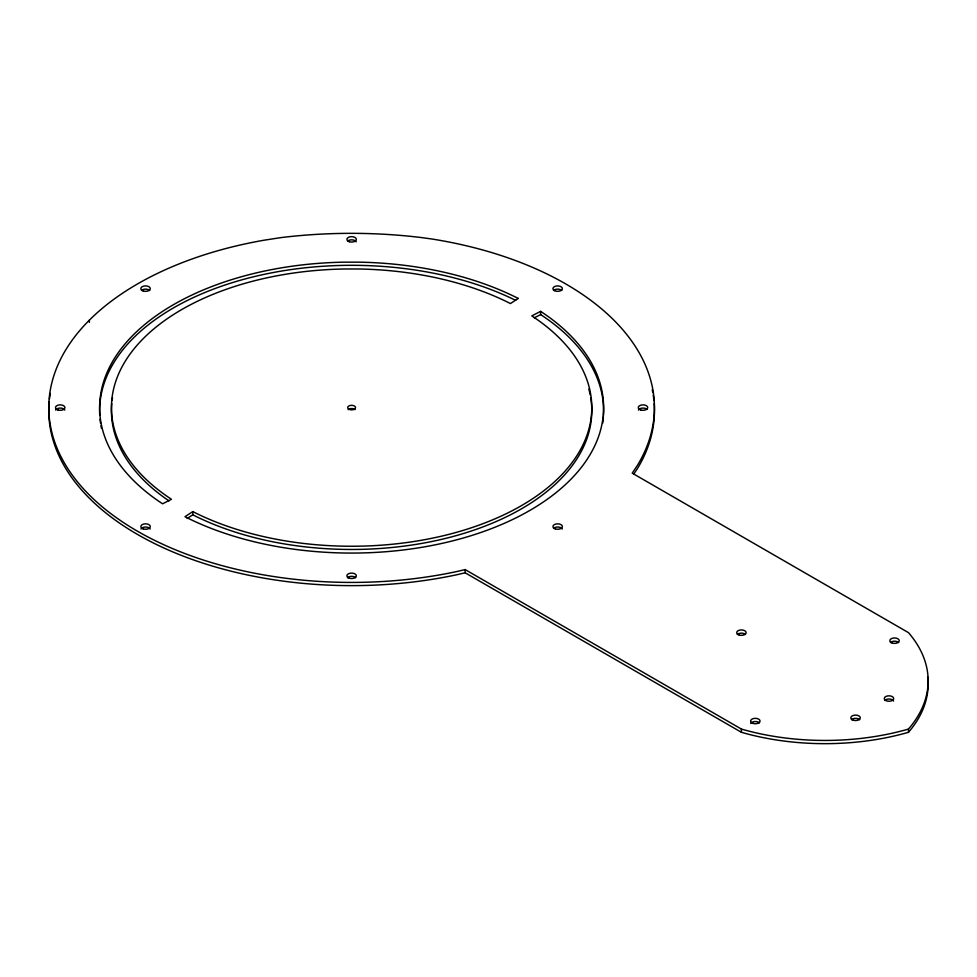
<?xml version="1.0" encoding="UTF-8"?>
<svg xmlns="http://www.w3.org/2000/svg" width="977" height="977" viewBox="0 0 977 977"><rect width="100%" height="100%" fill="white"/><g stroke="black" fill="none" stroke-linecap="round" stroke-linejoin="round"><path stroke-width="1.47" d="M633.768 474.065L637.602 468.301A302.833 174.834 0 0 0 654.175 403.477M192.787 511.594L184.971 516.711A251.993 145.488 0 0 0 529.803 510.458A251.993 145.488 0 0 0 540.635 311.37L531.769 315.889A240.171 138.661 0 0 1 521.449 505.634A240.171 138.661 0 0 1 192.787 511.594L192.787 514.818L187.205 518.469M534.309 317.806L540.635 314.582L540.635 311.37M908.463 729.074A187.022 107.983 0 0 1 741.409 729.074L465.15 569.579L457.175 571.46A302.833 174.834 0 0 1 64.604 463.354A302.833 174.834 0 0 1 264.083 240.208L280.741 237.631A339.459 195.986 0 0 1 422.491 237.692L433.055 239.182A302.833 174.834 0 0 1 637.602 465.076L632.229 473.149L908.463 632.632A187.022 107.983 0 0 1 908.463 729.074L908.463 732.298A187.022 107.983 0 0 1 741.409 732.298L465.15 572.791L457.175 574.671A302.833 174.834 0 0 1 49.204 401.645M741.409 729.074L741.409 732.298M465.15 569.579L465.15 572.791M89.359 320.163L89.359 322.312M603.407 416.678A251.993 145.488 0 0 1 602.699 423.188M101.461 428.39A251.993 145.488 0 0 1 100.961 425.789M100.533 423.188A251.993 145.488 0 0 1 100.045 419.28M99.739 415.372A251.993 145.488 0 0 1 242.736 279.593A251.993 145.488 0 0 1 515.612 300.33M540.635 314.582A251.993 145.488 0 0 1 603.481 415.372M590.731 397.749A240.171 138.661 0 0 1 460.655 534.346A240.171 138.661 0 0 1 192.787 514.818M168.984 500.859A240.171 138.661 0 0 1 111.769 403.538M112.086 400.643A240.171 138.661 0 0 1 112.502 397.749M588.838 389.102A240.171 138.661 0 0 1 590.193 394.867M553.568 290.474A4.726 2.723 0 0 1 561.751 290.474M638.433 410.096A4.726 2.723 0 0 1 642.39 408.093A4.726 2.723 0 0 1 647.092 409.436M553.568 528.398A4.726 2.723 0 0 1 558.27 527.055A4.726 2.723 0 0 1 562.215 529.045M347.519 241.209A4.726 2.723 0 0 1 352.233 239.866A4.726 2.723 0 0 1 356.178 241.856M347.519 577.663A4.726 2.723 0 0 1 355.701 577.663M141.006 529.045A4.726 2.723 0 0 1 145.573 527.03A4.726 2.723 0 0 1 150.14 529.045M55.665 410.096A4.726 2.723 0 0 1 60.22 408.068A4.726 2.723 0 0 1 64.787 410.096M141.482 290.474A4.726 2.723 0 0 1 149.664 290.474M348.203 409.656A3.932 2.272 0 0 1 355.03 409.656M49.485 398.909A302.833 174.834 0 0 1 50.279 393.438M652.245 389.799A302.833 174.834 0 0 1 652.783 392.522M653.247 395.258A302.833 174.834 0 0 1 653.943 400.741M927.759 677.134A187.022 107.983 0 0 1 908.463 732.298M737.317 634.488A4.726 2.723 0 0 1 745.5 634.488M750.763 723.554A4.726 2.723 0 0 1 754.72 721.551A4.726 2.723 0 0 1 759.422 722.895M890.45 642.524A4.726 2.723 0 0 1 898.632 642.524M851.468 719.683A4.726 2.723 0 0 1 859.65 719.683M884.881 700.387A4.726 2.723 0 0 1 889.595 699.043A4.726 2.723 0 0 1 893.54 701.046M518.262 298.449L510.446 303.566A240.171 138.661 0 0 0 359.157 268.993L344.075 268.993A240.171 138.661 0 0 0 131.187 352.514A240.171 138.661 0 0 0 171.451 499.284L162.585 503.802A251.993 145.488 0 0 1 120.342 349.803A251.993 145.488 0 0 1 343.696 262.166L359.524 262.166A251.993 145.488 0 0 1 518.262 298.449M554.313 290.56A4.726 2.723 0 0 0 562.215 289.326A4.726 2.723 0 0 0 556.438 285.992A4.726 2.723 0 0 0 554.313 290.56M640.643 409.949A4.726 2.723 0 0 0 647.727 407.58A4.726 2.723 0 0 0 640.643 405.223A4.726 2.723 0 0 0 640.643 409.949M349.253 241.71A4.726 2.723 0 0 0 356.336 239.353A4.726 2.723 0 0 0 349.253 236.996A4.726 2.723 0 0 0 349.253 241.71M348.276 577.749A4.726 2.723 0 0 0 356.178 576.515A4.726 2.723 0 0 0 350.389 573.181A4.726 2.723 0 0 0 348.276 577.749M143.204 528.899A4.726 2.723 0 0 0 150.299 526.542A4.726 2.723 0 0 0 143.204 524.185A4.726 2.723 0 0 0 143.204 528.899M57.863 409.949A4.726 2.723 0 0 0 64.946 407.58A4.726 2.723 0 0 0 57.863 405.223A4.726 2.723 0 0 0 57.863 409.949M143.204 290.987A4.726 2.723 0 0 0 150.299 288.63A4.726 2.723 0 0 0 143.204 286.261A4.726 2.723 0 0 0 143.204 290.987M555.29 528.899A4.726 2.723 0 0 0 562.386 526.542A4.726 2.723 0 0 0 555.29 524.185A4.726 2.723 0 0 0 555.29 528.899M348.826 409.192A3.932 2.272 0 0 0 355.42 408.166A3.932 2.272 0 0 0 350.596 405.394A3.932 2.272 0 0 0 348.826 409.192M739.052 634.989A4.726 2.723 0 0 0 746.135 632.632A4.726 2.723 0 0 0 739.052 630.275A4.726 2.723 0 0 0 739.052 634.989M892.184 643.037A4.726 2.723 0 0 0 899.267 640.668A4.726 2.723 0 0 0 892.184 638.311A4.726 2.723 0 0 0 892.184 643.037M752.974 723.407A4.726 2.723 0 0 0 760.057 721.038A4.726 2.723 0 0 0 752.974 718.681A4.726 2.723 0 0 0 752.974 723.407M853.202 720.183A4.726 2.723 0 0 0 860.285 717.826A4.726 2.723 0 0 0 853.202 715.457A4.726 2.723 0 0 0 853.202 720.183M885.638 700.46A4.726 2.723 0 0 0 893.54 699.239A4.726 2.723 0 0 0 887.751 695.905A4.726 2.723 0 0 0 885.638 700.46"/></g></svg>
